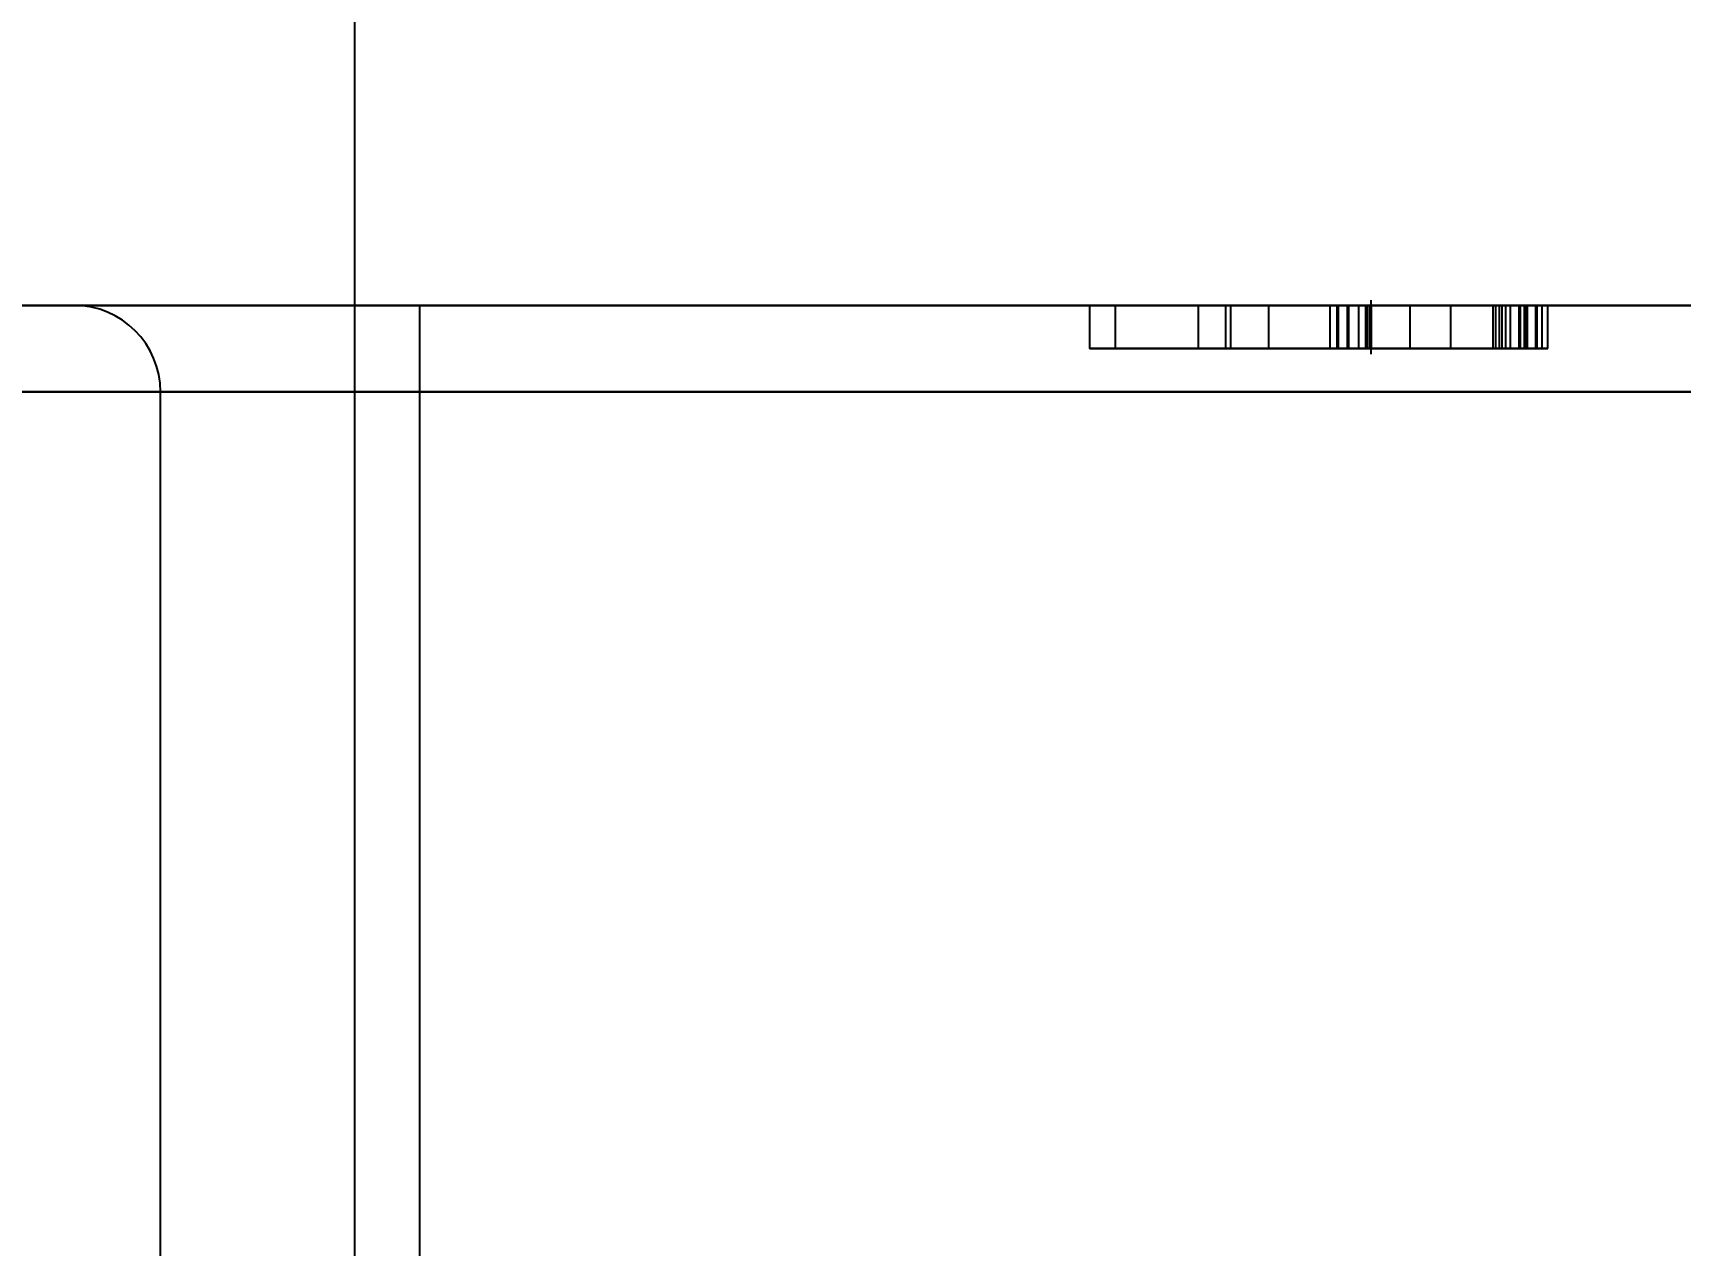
# Model space of a CAD drawing. Header units: millimetres. Extents: x 2 to 292, y 3 to 207.
# Drawn here: x 89.72 to 99.25, y 122.51 to 129.52 of the extents above; entities that cross this region are included whole.
import ezdxf

# ---------------------------------------------------------------- set-up
doc = ezdxf.new("R2010")
doc.units = ezdxf.units.MM
doc.layers.add('图框', color=7, linetype='Continuous')
doc.styles.add('SLDTEXTSTYLE2', font='TXT', dxfattribs={"width": 0.7})
doc.dimstyles.new('SLDDIMSTYLE2', dxfattribs={"dimtxt": 3.5, "dimasz": 4.08, "dimexe": 0, "dimexo": 0.0625, "dimgap": 0.875, "dimtad": 0, "dimtih": 1, "dimtoh": 1, "dimlfac": 2, "dimrnd": 1e-09, "dimzin": 12, "dimdsep": 46, "dimtxsty": 'SLDTEXTSTYLE2', "dimsah": 1, "dimcen": 0.09, "dimadec": 0, "dimazin": 3, "dimtfac": 1, "dimtofl": 0, "dimtmove": 0, "dimatfit": 3, "dimfxl": 0, "dimfrac": 2, "dimtolj": 1, "dimtzin": 12, "dimarcsym": 0})

# ---------------------------------------------------------------- blocks, each defined once
blk = doc.blocks.new('_D_5')
at = {"layer": '图框'}
for p, q in [((91.5831, 113.4403), (91.5831, 142.8713)), ((84.5831, 141.8553), (91.5831, 141.8553))]:
    blk.add_line(p, q, dxfattribs=at)
blk.add_solid([(91.5831, 141.8553), (87.5031, 142.3633), (87.5031, 141.3473)], dxfattribs=at)
at = {"layer": '图框', "insert": (89.237, 142.8713), "char_height": 3.5, "attachment_point": 1, "rotation": 90, "style": 'SLDTEXTSTYLE2'}
blk.add_mtext('87', dxfattribs=at)
blk = doc.blocks.new('_D_6')
at = {"layer": '图框'}
for p, q in [((102.0831, 113.4403), (102.0831, 142.8713)), ((91.5831, 141.8553), (102.0831, 141.8553))]:
    blk.add_line(p, q, dxfattribs=at)
blk.add_solid([(102.0831, 141.8553), (98.0031, 142.3633), (98.0031, 141.3473)], dxfattribs=at)
at = {"layer": '图框', "insert": (99.737, 142.8713), "char_height": 3.5, "attachment_point": 1, "rotation": 90, "style": 'SLDTEXTSTYLE2'}
blk.add_mtext('108', dxfattribs=at)
blk = doc.blocks.new('_D_7')
at = {"layer": '图框'}
for p, q in [((109.0831, 113.4403), (109.0831, 142.8713)), ((102.0831, 141.8553), (109.0831, 141.8553))]:
    blk.add_line(p, q, dxfattribs=at)
blk.add_solid([(109.0831, 141.8553), (105.0031, 142.3633), (105.0031, 141.3473)], dxfattribs=at)
at = {"layer": '图框', "insert": (106.737, 142.8713), "char_height": 3.5, "attachment_point": 1, "rotation": 90, "style": 'SLDTEXTSTYLE2'}
blk.add_mtext('122', dxfattribs=at)
blk = doc.blocks.new('_D_8')
at = {"layer": '图框'}
for p, q in [((119.5831, 113.4403), (119.5831, 142.8713)), ((109.0831, 141.8553), (119.5831, 141.8553))]:
    blk.add_line(p, q, dxfattribs=at)
blk.add_solid([(119.5831, 141.8553), (115.5031, 142.3633), (115.5031, 141.3473)], dxfattribs=at)
at = {"layer": '图框', "insert": (117.237, 142.8713), "char_height": 3.5, "attachment_point": 1, "rotation": 90, "style": 'SLDTEXTSTYLE2'}
blk.add_mtext('143', dxfattribs=at)
blk = doc.blocks.new('_D_9')
at = {"layer": '图框'}
for p, q in [((126.5831, 113.4403), (126.5831, 142.8713)), ((119.5831, 141.8553), (126.5831, 141.8553))]:
    blk.add_line(p, q, dxfattribs=at)
blk.add_solid([(126.5831, 141.8553), (122.5031, 142.3633), (122.5031, 141.3473)], dxfattribs=at)
at = {"layer": '图框', "insert": (124.237, 142.8713), "char_height": 3.5, "attachment_point": 1, "rotation": 90, "style": 'SLDTEXTSTYLE2'}
blk.add_mtext('157', dxfattribs=at)
blk = doc.blocks.new('_D_10')
at = {"layer": '图框'}
for p, q in [((137.0831, 113.4403), (137.0831, 142.8713)), ((126.5831, 141.8553), (137.0831, 141.8553))]:
    blk.add_line(p, q, dxfattribs=at)
blk.add_solid([(137.0831, 141.8553), (133.0031, 142.3633), (133.0031, 141.3473)], dxfattribs=at)
at = {"layer": '图框', "insert": (134.737, 142.8713), "char_height": 3.5, "attachment_point": 1, "rotation": 90, "style": 'SLDTEXTSTYLE2'}
blk.add_mtext('178', dxfattribs=at)
blk = doc.blocks.new('_D_11')
at = {"layer": '图框'}
for p, q in [((144.0831, 113.4403), (144.0831, 142.8713)), ((137.0831, 141.8553), (144.0831, 141.8553))]:
    blk.add_line(p, q, dxfattribs=at)
blk.add_solid([(144.0831, 141.8553), (140.0031, 142.3633), (140.0031, 141.3473)], dxfattribs=at)
at = {"layer": '图框', "insert": (141.737, 142.8713), "char_height": 3.5, "attachment_point": 1, "rotation": 90, "style": 'SLDTEXTSTYLE2'}
blk.add_mtext('192', dxfattribs=at)
blk = doc.blocks.new('_D_12')
at = {"layer": '图框'}
for p, q in [((154.5831, 113.4403), (154.5831, 142.8713)), ((144.0831, 141.8553), (154.5831, 141.8553))]:
    blk.add_line(p, q, dxfattribs=at)
blk.add_solid([(154.5831, 141.8553), (150.5031, 142.3633), (150.5031, 141.3473)], dxfattribs=at)
at = {"layer": '图框', "insert": (152.237, 142.8713), "char_height": 3.5, "attachment_point": 1, "rotation": 90, "style": 'SLDTEXTSTYLE2'}
blk.add_mtext('213', dxfattribs=at)
blk = doc.blocks.new('_D_13')
at = {"layer": '图框'}
for p, q in [((161.5831, 113.4403), (161.5831, 142.8713)), ((154.5831, 141.8553), (161.5831, 141.8553))]:
    blk.add_line(p, q, dxfattribs=at)
blk.add_solid([(161.5831, 141.8553), (157.5031, 142.3633), (157.5031, 141.3473)], dxfattribs=at)
at = {"layer": '图框', "insert": (159.237, 142.8713), "char_height": 3.5, "attachment_point": 1, "rotation": 90, "style": 'SLDTEXTSTYLE2'}
blk.add_mtext('227', dxfattribs=at)
blk = doc.blocks.new('_D_14')
at = {"layer": '图框'}
for p, q in [((172.0831, 113.4403), (172.0831, 142.8713)), ((161.5831, 141.8553), (172.0831, 141.8553))]:
    blk.add_line(p, q, dxfattribs=at)
blk.add_solid([(172.0831, 141.8553), (168.0031, 142.3633), (168.0031, 141.3473)], dxfattribs=at)
at = {"layer": '图框', "insert": (169.737, 142.8713), "char_height": 3.5, "attachment_point": 1, "rotation": 90, "style": 'SLDTEXTSTYLE2'}
blk.add_mtext('248', dxfattribs=at)
blk = doc.blocks.new('_D_15')
at = {"layer": '图框'}
for p, q in [((179.0831, 113.4403), (179.0831, 142.8713)), ((172.0831, 141.8553), (179.0831, 141.8553))]:
    blk.add_line(p, q, dxfattribs=at)
blk.add_solid([(179.0831, 141.8553), (175.0031, 142.3633), (175.0031, 141.3473)], dxfattribs=at)
at = {"layer": '图框', "insert": (176.737, 142.8713), "char_height": 3.5, "attachment_point": 1, "rotation": 90, "style": 'SLDTEXTSTYLE2'}
blk.add_mtext('262', dxfattribs=at)
blk = doc.blocks.new('_D_16')
at = {"layer": '图框'}
for p, q in [((189.5831, 113.4403), (189.5831, 142.8713)), ((179.0831, 141.8553), (189.5831, 141.8553))]:
    blk.add_line(p, q, dxfattribs=at)
blk.add_solid([(189.5831, 141.8553), (185.5031, 142.3633), (185.5031, 141.3473)], dxfattribs=at)
at = {"layer": '图框', "insert": (187.237, 142.8713), "char_height": 3.5, "attachment_point": 1, "rotation": 90, "style": 'SLDTEXTSTYLE2'}
blk.add_mtext('283', dxfattribs=at)
blk = doc.blocks.new('_D_17')
at = {"layer": '图框'}
for p, q in [((198.0831, 128.9403), (198.0831, 142.8713)), ((189.5831, 141.8553), (198.0831, 141.8553))]:
    blk.add_line(p, q, dxfattribs=at)
blk.add_solid([(198.0831, 141.8553), (194.0031, 142.3633), (194.0031, 141.3473)], dxfattribs=at)
at = {"layer": '图框', "insert": (195.737, 142.8713), "char_height": 3.5, "attachment_point": 1, "rotation": 90, "style": 'SLDTEXTSTYLE2'}
blk.add_mtext('300', dxfattribs=at)

msp = doc.modelspace()

# ---------------------------------------------------------------- linework, layer by layer
at = {"color": 7, "linetype": 'Continuous', "lineweight": 25}
for p, q in [((197.58308136, 127.94026728), (48.58308136, 127.94026728)), ((53.29018814, 127.94026728), (197.58308136, 127.94026728)), ((91.95808136, 127.94026728), (89.95808136, 127.94026728)), ((89.95808136, 127.94026728), (91.95808136, 127.94026728)), ((91.95808136, 127.94026728), (101.70808136, 127.94026728)), ((91.95808136, 127.44026728), (91.95808136, 127.94026728)), ((91.95808136, 127.44026728), (91.95808136, 127.94026728)), ((95.83217799, 127.69026728), (95.83217799, 127.94026728)), ((95.98207411, 127.69026728), (95.98207411, 127.94026728)), ((96.46186209, 127.94026728), (96.6201861, 127.94026728)), ((96.46186209, 127.69026728), (96.46186209, 127.94026728)), ((96.6201861, 127.69026728), (96.6201861, 127.94026728)), ((96.64847975, 127.69026728), (96.64847975, 127.94026728)), ((96.86820699, 127.69026728), (96.86820699, 127.94026728)), ((97.22150657, 127.94026728), (97.22150657, 127.69026728)), ((97.26251204, 127.94026728), (97.38832846, 127.94026728)), ((97.26251204, 127.69026728), (97.26251204, 127.94026728)), ((97.32331328, 127.94026728), (97.27033795, 127.94026728)), ((97.27033795, 127.69026728), (97.27033795, 127.94026728)), ((97.33113918, 127.94026728), (97.32331328, 127.94026728)), ((97.32331328, 127.69026728), (97.32331328, 127.94026728)), ((97.33113918, 127.69026728), (97.33113918, 127.94026728)), ((97.38832846, 127.69026728), (97.38832846, 127.94026728)), ((97.42866196, 127.94026728), (97.4413038, 127.94026728)), ((97.42866196, 127.69026728), (97.42866196, 127.94026728)), ((97.4413038, 127.94026728), (97.46116955, 127.94026728)), ((97.4413038, 127.69026728), (97.4413038, 127.94026728)), ((97.68511074, 127.94026728), (97.45334365, 127.94026728)), ((97.45334365, 127.69026728), (97.45334365, 127.94026728)), ((97.4593719, 127.65901728), (97.4593719, 127.97151728)), ((97.46116955, 127.69026728), (97.46116955, 127.94026728)), ((97.68511074, 127.69026728), (97.68511074, 127.94026728)), ((97.92048979, 127.94026728), (98.26603345, 127.94026728)), ((97.92048979, 127.69026728), (97.92048979, 127.94026728)), ((98.18055052, 127.94026728), (98.16429673, 127.94026728)), ((98.16429673, 127.94026728), (98.31479484, 127.94026728)), ((98.16429673, 127.69026728), (98.16429673, 127.94026728)), ((98.18055052, 127.69026728), (98.18055052, 127.94026728)), ((98.23773981, 127.94026728), (98.20101827, 127.94026728)), ((98.20101827, 127.69026728), (98.20101827, 127.94026728)), ((98.23773981, 127.94026728), (98.21727206, 127.94026728)), ((98.21727206, 127.69026728), (98.21727206, 127.94026728)), ((98.23773981, 127.69026728), (98.23773981, 127.94026728)), ((98.26603345, 127.69026728), (98.26603345, 127.94026728)), ((98.31479484, 127.69026728), (98.31479484, 127.94026728)), ((98.42014352, 127.94026728), (98.32262074, 127.94026728)), ((98.32262074, 127.69026728), (98.32262074, 127.94026728)), ((98.34391581, 127.94026728), (98.34391581, 127.69026728)), ((98.34730243, 127.94026728), (98.35151638, 127.94026728)), ((98.34730243, 127.69026728), (98.34730243, 127.94026728)), ((98.35151638, 127.94026728), (98.41231762, 127.94026728)), ((98.35151638, 127.69026728), (98.35151638, 127.94026728)), ((98.36360604, 127.69026728), (98.36360604, 127.94026728)), ((98.41231762, 127.94026728), (98.44903916, 127.94026728)), ((98.41231762, 127.69026728), (98.41231762, 127.94026728)), ((98.42014352, 127.69026728), (98.42014352, 127.94026728)), ((98.44903916, 127.94026728), (98.48154675, 127.94026728)), ((98.44903916, 127.69026728), (98.44903916, 127.94026728)), ((98.48154675, 127.69026728), (98.48154675, 127.94026728)), ((96.46186209, 127.69026728), (96.6201861, 127.69026728)), ((97.26251204, 127.69026728), (97.38832846, 127.69026728)), ((97.32331328, 127.69026728), (97.27033795, 127.69026728)), ((97.33113918, 127.69026728), (97.32331328, 127.69026728)), ((97.42866196, 127.69026728), (97.4413038, 127.69026728)), ((97.4413038, 127.69026728), (97.46116955, 127.69026728)), ((97.68511074, 127.69026728), (97.45334365, 127.69026728)), ((97.92048979, 127.69026728), (98.26603345, 127.69026728)), ((98.18055052, 127.69026728), (98.16429673, 127.69026728)), ((98.16429673, 127.69026728), (98.31479484, 127.69026728)), ((98.23773981, 127.69026728), (98.20101827, 127.69026728)), ((98.23773981, 127.69026728), (98.21727206, 127.69026728)), ((98.42014352, 127.69026728), (98.32262074, 127.69026728)), ((98.34730243, 127.69026728), (98.35151638, 127.69026728)), ((98.35151638, 127.69026728), (98.41231762, 127.69026728)), ((98.41231762, 127.69026728), (98.44903916, 127.69026728)), ((98.44903916, 127.69026728), (98.48154675, 127.69026728)), ((48.58308136, 127.44026728), (197.58308136, 127.44026728)), ((197.58308136, 127.44026728), (53.29018814, 127.44026728)), ((91.95808136, 127.44026728), (90.45808136, 127.44026728)), ((90.45808136, 117.94026728), (90.45808136, 127.44026728)), ((90.45808136, 127.44026728), (91.95808136, 127.44026728)), ((91.95808136, 117.94026728), (91.95808136, 127.44026728)), ((101.70808136, 127.44026728), (91.95808136, 127.44026728))]:
    msp.add_line(p, q, dxfattribs=at)
msp.add_arc((89.95808136, 127.44026728), 0.5, 0, 90, dxfattribs=at)
msp.add_arc((89.95808136, 127.44026728), 0.5, 0, 90, dxfattribs=at)
for points, knots in [([(95.83217799, 127.94026728), (95.83187117, 127.94026728), (95.8312809, 127.94026728), (95.83536995, 127.94026728), (95.8443012, 127.94026728), (95.85772402, 127.94026728), (95.87738185, 127.94026728), (95.90487235, 127.94026728), (95.94037349, 127.94026728), (95.98283799, 127.94026728), (96.0312927, 127.94026728), (96.08526559, 127.94026728), (96.14370485, 127.94026728), (96.22691056, 127.94026728), (96.33329297, 127.94026728), (96.41942331, 127.94026728), (96.46186209, 127.94026728)], [0, 0, 0, 0, 0.0592188209, 0.1139302191, 0.1654003197, 0.2128557935, 0.2610075423, 0.3121687754, 0.370252602, 0.4332436318, 0.4995103986, 0.5675573609, 0.638164891, 0.7111937342, 0.8576972104, 1, 1, 1, 1]), ([(96.64847975, 127.94026728), (96.61515966, 127.94026728), (96.5518622, 127.94026728), (96.46260932, 127.94026728), (96.38435079, 127.94026728), (96.29589694, 127.94026728), (96.19806208, 127.94026728), (96.10794926, 127.94026728), (96.04313267, 127.94026728), (95.9996366, 127.94026728), (95.96151588, 127.94026728), (95.92787624, 127.94026728), (95.89949768, 127.94026728), (95.87571987, 127.94026728), (95.85884135, 127.94026728), (95.84477639, 127.94026728), (95.83507116, 127.94026728), (95.83312817, 127.94026728), (95.83217799, 127.94026728)], [0, 0, 0, 0, 0.0945607313, 0.1796350275, 0.2537220779, 0.3185386934, 0.4343312083, 0.5415404973, 0.5921675671, 0.6407665078, 0.6868715112, 0.731518377, 0.7739050383, 0.8119301545, 0.847543142, 0.8799202369, 0.9412776765, 1, 1, 1, 1]), ([(96.6201861, 127.94026728), (96.59670842, 127.94026728), (96.55174657, 127.94026728), (96.48706601, 127.94026728), (96.42814929, 127.94026728), (96.35818723, 127.94026728), (96.27947117, 127.94026728), (96.19502888, 127.94026728), (96.12321132, 127.94026728), (96.0649436, 127.94026728), (96.02143102, 127.94026728), (95.99460423, 127.94026728), (95.98182975, 127.94026728), (95.98199372, 127.94026728), (95.98207411, 127.94026728)], [0, 0, 0, 0, 0.0828493203, 0.1586637969, 0.2282470758, 0.2914938871, 0.4060518517, 0.5096428372, 0.6054312513, 0.6938320337, 0.7769417383, 0.8541425929, 0.9284920437, 1, 1, 1, 1]), ([(95.98207411, 127.94026728), (95.98349708, 127.94026728), (95.98628409, 127.94026728), (95.99689399, 127.94026728), (96.01499968, 127.94026728), (96.03814629, 127.94026728), (96.06835534, 127.94026728), (96.10398006, 127.94026728), (96.14669922, 127.94026728), (96.21126969, 127.94026728), (96.30024588, 127.94026728), (96.41337154, 127.94026728), (96.52893167, 127.94026728), (96.64391898, 127.94026728), (96.75720001, 127.94026728), (96.83133915, 127.94026728), (96.86820699, 127.94026728)], [0, 0, 0, 0, 0.0462771674, 0.090637717, 0.1336621558, 0.1771522091, 0.2206096869, 0.2654781175, 0.3124672572, 0.3618914429, 0.4658573115, 0.5742323687, 0.683963754, 0.7913235112, 0.8962295575, 1, 1, 1, 1]), ([(97.45334365, 127.94026728), (97.45449409, 127.94026728), (97.45669738, 127.94026728), (97.46095425, 127.94026728), (97.45498557, 127.94026728), (97.43960671, 127.94026728), (97.41971554, 127.94026728), (97.39912119, 127.94026728), (97.37338745, 127.94026728), (97.34294156, 127.94026728), (97.30669217, 127.94026728), (97.26276728, 127.94026728), (97.21273965, 127.94026728), (97.13649751, 127.94026728), (97.03401275, 127.94026728), (96.90522632, 127.94026728), (96.77649104, 127.94026728), (96.69083801, 127.94026728), (96.64847975, 127.94026728)], [0, 0, 0, 0, 0.0412773588, 0.0790534245, 0.1205083211, 0.1716626734, 0.2013546385, 0.2335770829, 0.2683288994, 0.3063804551, 0.3488888483, 0.3965107302, 0.4496554351, 0.5087694244, 0.6325289936, 0.7561407808, 0.8794035233, 1, 1, 1, 1]), ([(96.86820699, 127.94026728), (96.90794297, 127.94026728), (96.98668124, 127.94026728), (97.08116963, 127.94026728), (97.15170579, 127.94026728), (97.19860276, 127.94026728), (97.24113705, 127.94026728), (97.27665296, 127.94026728), (97.30501187, 127.94026728), (97.32444894, 127.94026728), (97.33439439, 127.94026728), (97.33220527, 127.94026728), (97.33113918, 127.94026728)], [0, 0, 0, 0, 0.2018661167, 0.4000049664, 0.495216475, 0.5840349354, 0.6700868318, 0.7527420564, 0.8279240423, 0.8923858163, 0.9475924809, 1, 1, 1, 1]), ([(97.27033795, 127.94026728), (97.26373627, 127.94026728), (97.25222794, 127.94026728), (97.23701205, 127.94026728), (97.22810997, 127.94026728), (97.22041283, 127.94026728), (97.22298701, 127.94026728), (97.23129891, 127.94026728), (97.24484036, 127.94026728), (97.25605888, 127.94026728), (97.26251204, 127.94026728)], [0, 0, 0, 0, 0.2072528318, 0.3612925552, 0.4701470753, 0.5356861753, 0.5805680438, 0.6614799828, 0.8052751146, 1, 1, 1, 1]), ([(97.38832846, 127.94026728), (97.39555958, 127.94026728), (97.40816548, 127.94026728), (97.42253515, 127.94026728), (97.42866196, 127.94026728)], [0, 0, 0, 0, 0.5736296112, 1, 1, 1, 1]), ([(97.46116955, 127.94026728), (97.47983738, 127.94026728), (97.5157985, 127.94026728), (97.56774327, 127.94026728), (97.61543514, 127.94026728), (97.65969017, 127.94026728), (97.69953332, 127.94026728), (97.73538907, 127.94026728), (97.7672756, 127.94026728), (97.80265829, 127.94026728), (97.83949506, 127.94026728), (97.87542917, 127.94026728), (97.90145167, 127.94026728), (97.91527558, 127.94026728), (97.92048979, 127.94026728)], [0, 0, 0, 0, 0.122989168, 0.2369225531, 0.3428706771, 0.4387352748, 0.5255386465, 0.6043590288, 0.6736190469, 0.7333306296, 0.8330569847, 0.9109004413, 0.9663927927, 1, 1, 1, 1]), ([(98.20101827, 127.94026728), (98.16830036, 127.94026728), (98.10622273, 127.94026728), (98.01787554, 127.94026728), (97.93932218, 127.94026728), (97.86987663, 127.94026728), (97.81032819, 127.94026728), (97.75979989, 127.94026728), (97.71926191, 127.94026728), (97.69553179, 127.94026728), (97.68511074, 127.94026728)], [0, 0, 0, 0, 0.188412596, 0.3574864497, 0.5096204518, 0.6434181449, 0.759306512, 0.8578576935, 0.9375783519, 1, 1, 1, 1]), ([(98.21727206, 127.94026728), (98.21612975, 127.94026728), (98.21301322, 127.94026728), (98.20450294, 127.94026728), (98.19403725, 127.94026728), (98.1854306, 127.94026728), (98.18055052, 127.94026728)], [0, 0, 0, 0, 0.1196153229, 0.3263432745, 0.6180282555, 1, 1, 1, 1]), ([(98.26603345, 127.94026728), (98.26326586, 127.94026728), (98.25722711, 127.94026728), (98.25243234, 127.94026728), (98.2489406, 127.94026728), (98.24517578, 127.94026728), (98.24165692, 127.94026728), (98.23897979, 127.94026728), (98.23773981, 127.94026728)], [0, 0, 0, 0, 0.2400190035, 0.5237096352, 0.6663477982, 0.7938844517, 0.9045326145, 1, 1, 1, 1]), ([(98.32262074, 127.94026728), (98.31583349, 127.94026728), (98.30470743, 127.94026728), (98.28691586, 127.94026728), (98.27450542, 127.94026728), (98.26397924, 127.94026728), (98.25140126, 127.94026728), (98.24267122, 127.94026728), (98.23773981, 127.94026728)], [0, 0, 0, 0, 0.2365867159, 0.3878272321, 0.4711150389, 0.5992370083, 0.7736175049, 1, 1, 1, 1]), ([(98.31479484, 127.94026728), (98.3206878, 127.94026728), (98.33074771, 127.94026728), (98.34491061, 127.94026728), (98.35484021, 127.94026728), (98.36492009, 127.94026728), (98.36239788, 127.94026728), (98.35420328, 127.94026728), (98.34609552, 127.94026728), (98.34373738, 127.94026728), (98.34386054, 127.94026728), (98.3460869, 127.94026728), (98.34730243, 127.94026728)], [0, 0, 0, 0, 0.1318547312, 0.2250901058, 0.2854027673, 0.3214199641, 0.3983038236, 0.5209630731, 0.6060225435, 0.7100381013, 0.8416898228, 1, 1, 1, 1]), ([(98.48154675, 127.94026728), (98.48035078, 127.94026728), (98.47532663, 127.94026728), (98.46315863, 127.94026728), (98.44498652, 127.94026728), (98.42931165, 127.94026728), (98.42014352, 127.94026728)], [0, 0, 0, 0, 0.0599502377, 0.2518462723, 0.5624097143, 1, 1, 1, 1]), ([(95.83217799, 127.69026728), (95.83187117, 127.69026728), (95.8312809, 127.69026728), (95.83536995, 127.69026728), (95.8443012, 127.69026728), (95.85772402, 127.69026728), (95.87738185, 127.69026728), (95.90487235, 127.69026728), (95.94037349, 127.69026728), (95.98283799, 127.69026728), (96.0312927, 127.69026728), (96.08526559, 127.69026728), (96.14370485, 127.69026728), (96.22691056, 127.69026728), (96.33329297, 127.69026728), (96.41942331, 127.69026728), (96.46186209, 127.69026728)], [0, 0, 0, 0, 0.0592188209, 0.1139302191, 0.1654003197, 0.2128557935, 0.2610075423, 0.3121687754, 0.370252602, 0.4332436318, 0.4995103986, 0.5675573609, 0.638164891, 0.7111937342, 0.8576972104, 1, 1, 1, 1]), ([(96.64847975, 127.69026728), (96.61515966, 127.69026728), (96.5518622, 127.69026728), (96.46260932, 127.69026728), (96.38435079, 127.69026728), (96.29589694, 127.69026728), (96.19806208, 127.69026728), (96.10794926, 127.69026728), (96.04313267, 127.69026728), (95.9996366, 127.69026728), (95.96151588, 127.69026728), (95.92787624, 127.69026728), (95.89949768, 127.69026728), (95.87571987, 127.69026728), (95.85884135, 127.69026728), (95.84477639, 127.69026728), (95.83507116, 127.69026728), (95.83312817, 127.69026728), (95.83217799, 127.69026728)], [0, 0, 0, 0, 0.0945607313, 0.1796350275, 0.2537220779, 0.3185386934, 0.4343312083, 0.5415404973, 0.5921675671, 0.6407665078, 0.6868715112, 0.731518377, 0.7739050383, 0.8119301545, 0.847543142, 0.8799202369, 0.9412776765, 1, 1, 1, 1]), ([(96.6201861, 127.69026728), (96.59670842, 127.69026728), (96.55174657, 127.69026728), (96.48706601, 127.69026728), (96.42814929, 127.69026728), (96.35818723, 127.69026728), (96.27947117, 127.69026728), (96.19502888, 127.69026728), (96.12321132, 127.69026728), (96.0649436, 127.69026728), (96.02143102, 127.69026728), (95.99460423, 127.69026728), (95.98182975, 127.69026728), (95.98199372, 127.69026728), (95.98207411, 127.69026728)], [0, 0, 0, 0, 0.0828493203, 0.1586637969, 0.2282470758, 0.2914938871, 0.4060518517, 0.5096428372, 0.6054312513, 0.6938320337, 0.7769417383, 0.8541425929, 0.9284920437, 1, 1, 1, 1]), ([(95.98207411, 127.69026728), (95.98349708, 127.69026728), (95.98628409, 127.69026728), (95.99689399, 127.69026728), (96.01499968, 127.69026728), (96.03814629, 127.69026728), (96.06835534, 127.69026728), (96.10398006, 127.69026728), (96.14669922, 127.69026728), (96.21126969, 127.69026728), (96.30024588, 127.69026728), (96.41337154, 127.69026728), (96.52893167, 127.69026728), (96.64391898, 127.69026728), (96.75720001, 127.69026728), (96.83133915, 127.69026728), (96.86820699, 127.69026728)], [0, 0, 0, 0, 0.0462771674, 0.090637717, 0.1336621558, 0.1771522091, 0.2206096869, 0.2654781175, 0.3124672572, 0.3618914429, 0.4658573115, 0.5742323687, 0.683963754, 0.7913235112, 0.8962295575, 1, 1, 1, 1]), ([(97.45334365, 127.69026728), (97.45449409, 127.69026728), (97.45669738, 127.69026728), (97.46095425, 127.69026728), (97.45498557, 127.69026728), (97.43960671, 127.69026728), (97.41971554, 127.69026728), (97.39912119, 127.69026728), (97.37338745, 127.69026728), (97.34294156, 127.69026728), (97.30669217, 127.69026728), (97.26276728, 127.69026728), (97.21273965, 127.69026728), (97.13649751, 127.69026728), (97.03401275, 127.69026728), (96.90522632, 127.69026728), (96.77649104, 127.69026728), (96.69083801, 127.69026728), (96.64847975, 127.69026728)], [0, 0, 0, 0, 0.0412773588, 0.0790534245, 0.1205083211, 0.1716626734, 0.2013546385, 0.2335770829, 0.2683288994, 0.3063804551, 0.3488888483, 0.3965107302, 0.4496554351, 0.5087694244, 0.6325289936, 0.7561407808, 0.8794035233, 1, 1, 1, 1]), ([(96.86820699, 127.69026728), (96.90794297, 127.69026728), (96.98668124, 127.69026728), (97.08116963, 127.69026728), (97.15170579, 127.69026728), (97.19860276, 127.69026728), (97.24113705, 127.69026728), (97.27665296, 127.69026728), (97.30501187, 127.69026728), (97.32444894, 127.69026728), (97.33439439, 127.69026728), (97.33220527, 127.69026728), (97.33113918, 127.69026728)], [0, 0, 0, 0, 0.2018661167, 0.4000049664, 0.495216475, 0.5840349354, 0.6700868318, 0.7527420564, 0.8279240423, 0.8923858163, 0.9475924809, 1, 1, 1, 1]), ([(97.27033795, 127.69026728), (97.26373627, 127.69026728), (97.25222794, 127.69026728), (97.23701205, 127.69026728), (97.22810997, 127.69026728), (97.22041283, 127.69026728), (97.22298701, 127.69026728), (97.23129891, 127.69026728), (97.24484036, 127.69026728), (97.25605888, 127.69026728), (97.26251204, 127.69026728)], [0, 0, 0, 0, 0.2072528318, 0.3612925552, 0.4701470753, 0.5356861753, 0.5805680438, 0.6614799828, 0.8052751146, 1, 1, 1, 1]), ([(97.38832846, 127.69026728), (97.39555958, 127.69026728), (97.40816548, 127.69026728), (97.42253515, 127.69026728), (97.42866196, 127.69026728)], [0, 0, 0, 0, 0.5736296112, 1, 1, 1, 1]), ([(97.46116955, 127.69026728), (97.47983738, 127.69026728), (97.5157985, 127.69026728), (97.56774327, 127.69026728), (97.61543514, 127.69026728), (97.65969017, 127.69026728), (97.69953332, 127.69026728), (97.73538907, 127.69026728), (97.7672756, 127.69026728), (97.80265829, 127.69026728), (97.83949506, 127.69026728), (97.87542917, 127.69026728), (97.90145167, 127.69026728), (97.91527558, 127.69026728), (97.92048979, 127.69026728)], [0, 0, 0, 0, 0.122989168, 0.2369225531, 0.3428706771, 0.4387352748, 0.5255386465, 0.6043590288, 0.6736190469, 0.7333306296, 0.8330569847, 0.9109004413, 0.9663927927, 1, 1, 1, 1]), ([(98.20101827, 127.69026728), (98.16830036, 127.69026728), (98.10622273, 127.69026728), (98.01787554, 127.69026728), (97.93932218, 127.69026728), (97.86987663, 127.69026728), (97.81032819, 127.69026728), (97.75979989, 127.69026728), (97.71926191, 127.69026728), (97.69553179, 127.69026728), (97.68511074, 127.69026728)], [0, 0, 0, 0, 0.188412596, 0.3574864497, 0.5096204518, 0.6434181449, 0.759306512, 0.8578576935, 0.9375783519, 1, 1, 1, 1]), ([(98.21727206, 127.69026728), (98.21612975, 127.69026728), (98.21301322, 127.69026728), (98.20450294, 127.69026728), (98.19403725, 127.69026728), (98.1854306, 127.69026728), (98.18055052, 127.69026728)], [0, 0, 0, 0, 0.1196153229, 0.3263432745, 0.6180282555, 1, 1, 1, 1]), ([(98.26603345, 127.69026728), (98.26326586, 127.69026728), (98.25722711, 127.69026728), (98.25243234, 127.69026728), (98.2489406, 127.69026728), (98.24517578, 127.69026728), (98.24165692, 127.69026728), (98.23897979, 127.69026728), (98.23773981, 127.69026728)], [0, 0, 0, 0, 0.2400190035, 0.5237096352, 0.6663477982, 0.7938844517, 0.9045326145, 1, 1, 1, 1]), ([(98.32262074, 127.69026728), (98.31583349, 127.69026728), (98.30470743, 127.69026728), (98.28691586, 127.69026728), (98.27450542, 127.69026728), (98.26397924, 127.69026728), (98.25140126, 127.69026728), (98.24267122, 127.69026728), (98.23773981, 127.69026728)], [0, 0, 0, 0, 0.2365867159, 0.3878272321, 0.4711150389, 0.5992370083, 0.7736175049, 1, 1, 1, 1]), ([(98.31479484, 127.69026728), (98.3206878, 127.69026728), (98.33074771, 127.69026728), (98.34491061, 127.69026728), (98.35484021, 127.69026728), (98.36492009, 127.69026728), (98.36239788, 127.69026728), (98.35420328, 127.69026728), (98.34609552, 127.69026728), (98.34373738, 127.69026728), (98.34386054, 127.69026728), (98.3460869, 127.69026728), (98.34730243, 127.69026728)], [0, 0, 0, 0, 0.1318547312, 0.2250901058, 0.2854027673, 0.3214199641, 0.3983038236, 0.5209630731, 0.6060225435, 0.7100381013, 0.8416898228, 1, 1, 1, 1]), ([(98.48154675, 127.69026728), (98.48035078, 127.69026728), (98.47532663, 127.69026728), (98.46315863, 127.69026728), (98.44498652, 127.69026728), (98.42931165, 127.69026728), (98.42014352, 127.69026728)], [0, 0, 0, 0, 0.0599502377, 0.2518462723, 0.5624097143, 1, 1, 1, 1])]:
    msp.add_open_spline(points, degree=3, knots=knots, dxfattribs=at)

# ---------------------------------------------------------------- dimensions: what is measured, and where the dimension line sits
at = {"layer": '图框'}
for feature_location, offset, picture, middle in [((102.08308136, 111.94026728), (0, 30.93106742), '_D_6', (102.08308136, 145.17307073)), ((109.08308136, 111.94026728), (0, 30.93106742), '_D_7', (109.08308136, 145.17550125)), ((119.58308136, 111.94026728), (0, 30.93106742), '_D_8', (119.58308136, 145.17550125)), ((126.58308136, 111.94026728), (0, 30.93106742), '_D_9', (126.58308136, 145.17307073)), ((137.08308136, 111.94026728), (0, 30.93106742), '_D_10', (137.08308136, 145.17064021)), ((144.08308136, 111.94026728), (0, 30.93106742), '_D_11', (144.08308136, 145.17307096)), ((154.58308136, 111.94026728), (0, 30.93106742), '_D_12', (154.58308136, 145.17550125)), ((161.58308136, 111.94026728), (0, 30.93106742), '_D_13', (161.58308136, 145.17307073)), ((172.08308136, 111.94026728), (0, 30.93106742), '_D_14', (172.08308136, 145.17307073)), ((179.08308136, 111.94026728), (0, 30.93106742), '_D_15', (179.08308136, 145.17307096)), ((189.58308136, 111.94026728), (0, 30.93106742), '_D_16', (189.58308136, 145.17307096)), ((198.08308136, 127.44026728), (0, 15.43106742), '_D_17', (198.08308136, 145.17550125)), ((91.58308136, 111.94026728), (0, 30.93106742), '_D_5', (91.58308136, 144.40258465))]:
    dim = msp.add_ordinate_dim(feature_location=feature_location, offset=offset, dtype=1, origin=(48.08308136, 127.44026728), dimstyle='SLDDIMSTYLE2', dxfattribs=at)
    dim.commit()
    dim.dimension.update_dxf_attribs({"geometry": picture, "text_midpoint": middle})

doc.saveas('drawing.dxf')
